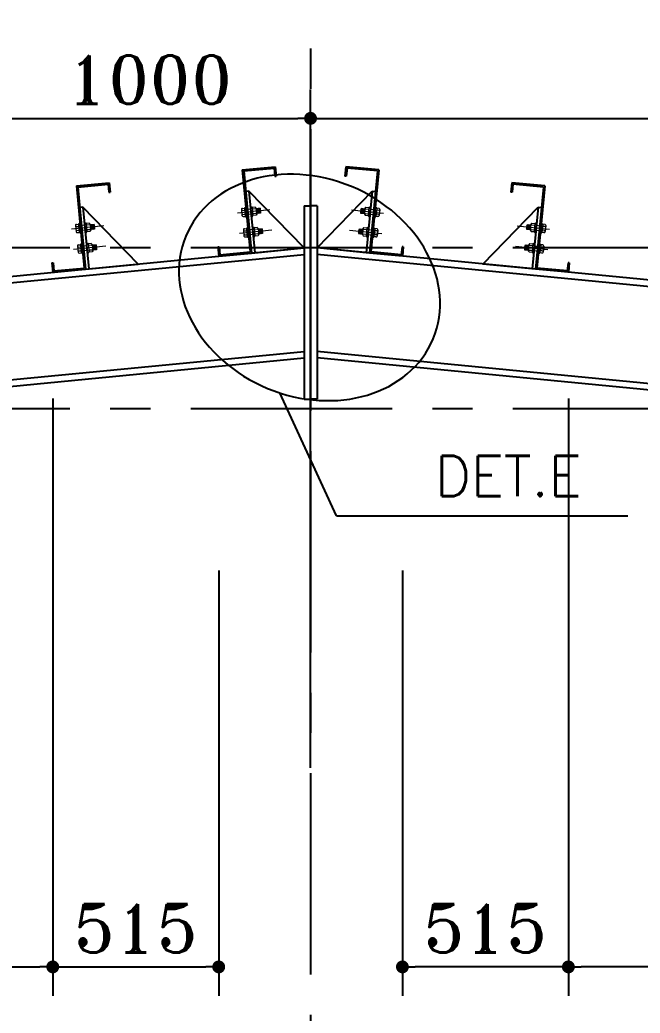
# Model space of a CAD drawing. Header units: inches. Extents: x 1387 to 2676, y -3554 to -2136.
# Drawn here: x 2548.42 to 2552.27, y -3266.32 to -3260.16 of the extents above; entities that cross this region are included whole.
import ezdxf

# ---------------------------------------------------------------- set-up
doc = ezdxf.new("R2010")
doc.units = ezdxf.units.IN
doc.header["$MEASUREMENT"] = 0
doc.linetypes.add('CENTER', pattern=[2, 1.25, -0.25, 0.25, -0.25])
doc.layers.add('2', color=2, linetype='Continuous', lineweight=9)
for name, color, linetype in [('2Y', 2, 'Continuous'), ('3G', 3, 'Continuous'), ('AXE', 1, 'CENTER'), ('DIM', 8, 'Continuous'), ('Pich', 2, 'Continuous'), ('TIE', 2, 'Continuous')]:
    doc.layers.add(name, color=color, linetype=linetype)
doc.styles.add('ROMANC', font='TXT.shx')
doc.styles.add('ROMANT', font='romant')
doc.dimstyles.new('1-50-2', dxfattribs={"dimtxt": 0.3, "dimasz": 0.08, "dimexe": 0.18, "dimexo": 0.0625, "dimgap": 0.09, "dimtad": 1, "dimdec": 0, "dimlfac": 500, "dimdsep": 46, "dimtxsty": 'ROMANT', "dimblk": 'DOT', "dimcen": 0.09, "dimclrd": 1, "dimclre": 1, "dimclrt": 3, "dimadec": 0, "dimazin": 0, "dimtfac": 1, "dimtdec": 0, "dimtix": 1, "dimtofl": 0, "dimtmove": 2, "dimatfit": 3, "dimldrblk": 'DOT', "dimfxl": 1, "dimtolj": 1, "dimarcsym": 0})

# ---------------------------------------------------------------- blocks, each defined once
blk = doc.blocks.new('DOT')
at = {"layer": 'DIM', "color": 0, "linetype": 'ByBlock'}
blk.add_line((-0.5, 0), (-1, 0), dxfattribs=at)
at = {"layer": 'DIM', "color": 0, "linetype": 'ByBlock', "const_width": 0.5}
blk.add_lwpolyline([(-0.25, 0, 1), (0.25, 0, 1)], format="xyb", close=True, dxfattribs=at)
blk = doc.blocks.new('*D2771')
at = {"layer": 'Defpoints', "color": 0, "transparency": 16777216}
for p in [(2560.2251, -3260.7668), (2560.2251, -3260.7668), (2550.225, -3264.8626)]:
    blk.add_point(p, dxfattribs=at)
at = {"layer": 'Pich', "color": 1, "lineweight": -2, "transparency": 16777216}
for p, q in [((2550.225, -3264.8001), (2550.225, -3260.5868)), ((2560.2251, -3260.7043), (2560.2251, -3260.5868)), ((2550.305, -3260.7668), (2560.1451, -3260.7668))]:
    blk.add_line(p, q, dxfattribs=at)
at = {"layer": 'Pich', "color": 1, "lineweight": -2, "transparency": 16777216, "xscale": 0.08, "yscale": 0.08, "zscale": 0.08, "rotation": 180}
blk.add_blockref('DOT', (2550.225, -3260.7668), dxfattribs=at)
at = {"layer": 'Pich', "color": 1, "lineweight": -2, "transparency": 16777216, "xscale": 0.08, "yscale": 0.08, "zscale": 0.08}
blk.add_blockref('DOT', (2560.2251, -3260.7668), dxfattribs=at)
at = {"layer": 'Pich', "color": 3, "transparency": 16777216, "insert": (2555.225, -3260.5268), "char_height": 0.3, "attachment_point": 5, "style": 'ROMANT'}
blk.add_mtext('\\A1;5000', dxfattribs=at)
blk = doc.blocks.new('_Dot')
at = {"layer": 'DIM', "color": 0, "lineweight": -2}
blk.add_line((-0.5, 0), (-1, 0), dxfattribs=at)
at = {"layer": 'DIM', "color": 0, "const_width": 0.5}
blk.add_lwpolyline([(-0.25, 0, 1), (0.25, 0, 1)], format="xyb", close=True, dxfattribs=at)
blk = doc.blocks.new('*D2772')
at = {"layer": 'Defpoints', "color": 0, "transparency": 16777216}
for p in [(2550.225, -3260.7668), (2550.225, -3262.4051), (2548.225, -3264.8626)]:
    blk.add_point(p, dxfattribs=at)
at = {"layer": 'Pich', "color": 1, "lineweight": -2, "transparency": 16777216}
for p, q in [((2548.225, -3264.8001), (2548.225, -3260.5868)), ((2550.225, -3262.3426), (2550.225, -3260.5868)), ((2548.305, -3260.7668), (2550.145, -3260.7668))]:
    blk.add_line(p, q, dxfattribs=at)
at = {"layer": 'Pich', "color": 1, "lineweight": -2, "transparency": 16777216, "xscale": 0.08, "yscale": 0.08, "zscale": 0.08, "rotation": 180}
blk.add_blockref('DOT', (2548.225, -3260.7668), dxfattribs=at)
at = {"layer": 'Pich', "color": 1, "lineweight": -2, "transparency": 16777216, "xscale": 0.08, "yscale": 0.08, "zscale": 0.08}
blk.add_blockref('DOT', (2550.225, -3260.7668), dxfattribs=at)
at = {"layer": 'Pich', "color": 3, "transparency": 16777216, "insert": (2549.225, -3260.5268), "char_height": 0.3, "attachment_point": 5, "style": 'ROMANT'}
blk.add_mtext('\\A1;1000', dxfattribs=at)
blk = doc.blocks.new('TIE')
at = {"layer": 'TIE'}
for p, q in [((-3.48, 20), (4.44, 21.17)), ((-3.48, 20), (-0.54, 0.21)), ((-3.13, 19.74), (4.19, 20.83)), ((-3.13, 19.74), (-0.2, -0.04)), ((4.19, 20.83), (4.48, 18.85)), ((4.44, 21.17), (4.78, 18.9)), ((4.48, 18.85), (4.78, 18.9)), ((-1.61, 14.91), (-2.4, 14.8)), ((-1.61, 14.91), (-2.4, 14.8)), ((12.45, 1.85), (-1.61, 14.91)), ((-1.61, 14.91), (0.59, 0.09)), ((-8.45, 1.06), (-8.15, 1.1)), ((-8.45, 1.06), (-8.11, -1.22)), ((-8.15, 1.1), (-7.86, -0.87)), ((-7.86, -0.87), (-0.54, 0.21)), ((-0.2, -0.04), (12.45, 1.85)), ((-8.11, -1.22), (-0.2, -0.04))]:
    blk.add_line(p, q, dxfattribs=at)
blk = doc.blocks.new('*D2769')
at = {"layer": 'Defpoints', "color": 0, "transparency": 16777216}
for p in [(2546.6249, -3262.4449), (2548.6249, -3262.6385), (2548.6249, -3266.0364)]:
    blk.add_point(p, dxfattribs=at)
at = {"layer": 'Pich', "color": 1, "lineweight": -2, "transparency": 16777216}
for p, q in [((2546.6249, -3262.5074), (2546.6249, -3266.2164)), ((2548.6249, -3262.701), (2548.6249, -3266.2164)), ((2546.7049, -3266.0364), (2548.5449, -3266.0364))]:
    blk.add_line(p, q, dxfattribs=at)
at = {"layer": 'Pich', "color": 1, "lineweight": -2, "transparency": 16777216, "xscale": 0.08, "yscale": 0.08, "zscale": 0.08, "rotation": 180}
blk.add_blockref('DOT', (2546.6249, -3266.0364), dxfattribs=at)
at = {"layer": 'Pich', "color": 1, "lineweight": -2, "transparency": 16777216, "xscale": 0.08, "yscale": 0.08, "zscale": 0.08}
blk.add_blockref('DOT', (2548.6249, -3266.0364), dxfattribs=at)
at = {"layer": 'Pich', "color": 3, "transparency": 16777216, "insert": (2547.6249, -3265.7964), "char_height": 0.3, "attachment_point": 5, "style": 'ROMANT'}
blk.add_mtext('\\A1;1000', dxfattribs=at)
blk = doc.blocks.new('*D2770')
at = {"layer": 'Defpoints', "color": 0, "transparency": 16777216}
for p in [(2548.6249, -3262.4449), (2549.655, -3263.5127), (2549.655, -3266.0364)]:
    blk.add_point(p, dxfattribs=at)
at = {"layer": 'Pich', "color": 1, "lineweight": -2, "transparency": 16777216}
for p, q in [((2548.6249, -3262.5074), (2548.6249, -3266.2164)), ((2549.655, -3263.5752), (2549.655, -3266.2164)), ((2548.7049, -3266.0364), (2549.575, -3266.0364))]:
    blk.add_line(p, q, dxfattribs=at)
at = {"layer": 'Pich', "color": 1, "lineweight": -2, "transparency": 16777216, "xscale": 0.08, "yscale": 0.08, "zscale": 0.08, "rotation": 180}
blk.add_blockref('DOT', (2548.6249, -3266.0364), dxfattribs=at)
at = {"layer": 'Pich', "color": 1, "lineweight": -2, "transparency": 16777216, "xscale": 0.08, "yscale": 0.08, "zscale": 0.08}
blk.add_blockref('DOT', (2549.655, -3266.0364), dxfattribs=at)
at = {"layer": 'Pich', "color": 3, "transparency": 16777216, "insert": (2549.14, -3265.7964), "char_height": 0.3, "attachment_point": 5, "style": 'ROMANT'}
blk.add_mtext('\\A1;515', dxfattribs=at)
blk = doc.blocks.new('*D2785')
at = {"layer": 'Defpoints', "color": 0, "transparency": 16777216}
for p in [(2553.8251, -3262.4449), (2551.8251, -3262.6385), (2551.8251, -3266.0364)]:
    blk.add_point(p, dxfattribs=at)
at = {"layer": 'Pich', "color": 1, "lineweight": -2, "transparency": 16777216}
for p, q in [((2553.8251, -3262.5074), (2553.8251, -3266.2164)), ((2551.8251, -3262.701), (2551.8251, -3266.2164)), ((2553.7451, -3266.0364), (2551.9051, -3266.0364))]:
    blk.add_line(p, q, dxfattribs=at)
at = {"layer": 'Pich', "color": 1, "lineweight": -2, "transparency": 16777216, "xscale": 0.08, "yscale": 0.08, "zscale": 0.08, "rotation": 180}
blk.add_blockref('DOT', (2551.8251, -3266.0364), dxfattribs=at)
at = {"layer": 'Pich', "color": 1, "lineweight": -2, "transparency": 16777216, "xscale": 0.08, "yscale": 0.08, "zscale": 0.08}
blk.add_blockref('DOT', (2553.8251, -3266.0364), dxfattribs=at)
at = {"layer": 'Pich', "color": 3, "transparency": 16777216, "insert": (2552.8251, -3265.7964), "char_height": 0.3, "attachment_point": 5, "style": 'ROMANT'}
blk.add_mtext('\\A1;1000', dxfattribs=at)
blk = doc.blocks.new('*D2786')
at = {"layer": 'Defpoints', "color": 0, "transparency": 16777216}
for p in [(2551.8251, -3262.4449), (2550.795, -3263.5127), (2550.795, -3266.0364)]:
    blk.add_point(p, dxfattribs=at)
at = {"layer": 'Pich', "color": 1, "lineweight": -2, "transparency": 16777216}
for p, q in [((2551.8251, -3262.5074), (2551.8251, -3266.2164)), ((2550.795, -3263.5752), (2550.795, -3266.2164)), ((2551.7451, -3266.0364), (2550.875, -3266.0364))]:
    blk.add_line(p, q, dxfattribs=at)
at = {"layer": 'Pich', "color": 1, "lineweight": -2, "transparency": 16777216, "xscale": 0.08, "yscale": 0.08, "zscale": 0.08, "rotation": 180}
blk.add_blockref('DOT', (2550.795, -3266.0364), dxfattribs=at)
at = {"layer": 'Pich', "color": 1, "lineweight": -2, "transparency": 16777216, "xscale": 0.08, "yscale": 0.08, "zscale": 0.08}
blk.add_blockref('DOT', (2551.8251, -3266.0364), dxfattribs=at)
at = {"layer": 'Pich', "color": 3, "transparency": 16777216, "insert": (2551.31, -3265.7964), "char_height": 0.3, "attachment_point": 5, "style": 'ROMANT'}
blk.add_mtext('\\A1;515', dxfattribs=at)

msp = doc.modelspace()

# ---------------------------------------------------------------- linework, layer by layer
at = {"layer": '2'}
for p, q in [((2549.97183024, -3261.33489199), (2549.77136416, -3261.35459731)), ((2549.79569517, -3261.33342385), (2549.79934983, -3261.37060345)), ((2549.79743127, -3261.33817792), (2549.79614096, -3261.33732403)), ((2549.80168984, -3261.32612218), (2549.81415516, -3261.32489687)), ((2549.81415516, -3261.32489687), (2549.81911682, -3261.37537281)), ((2549.82152738, -3261.32134088), (2549.8164288, -3261.32184206)), ((2549.82432726, -3261.32363958), (2549.82933904, -3261.37462538)), ((2549.8533732, -3261.33109417), (2549.82532937, -3261.33383423)), ((2549.85237109, -3261.32089952), (2549.85738287, -3261.37188532)), ((2549.85976837, -3261.31759847), (2549.85466979, -3261.31809965)), ((2549.86256825, -3261.31989717), (2549.86758003, -3261.37088297)), ((2549.88171298, -3261.31827268), (2549.86259331, -3261.3201521)), ((2549.86259331, -3261.3201521), (2549.86755497, -3261.37062804)), ((2549.88237052, -3261.32857503), (2549.8636026, -3261.33041987)), ((2549.88171298, -3261.31827268), (2549.88739418, -3261.3236986)), ((2549.88641779, -3261.32667322), (2549.88751714, -3261.32558443)), ((2549.88671063, -3261.32965237), (2549.88800094, -3261.33050626)), ((2549.88739418, -3261.3236986), (2549.8911906, -3261.36232034)), ((2549.91175573, -3261.32535531), (2549.88778861, -3261.32771122)), ((2549.90336144, -3261.35707259), (2549.88841431, -3261.33407654)), ((2549.9105406, -3261.35636689), (2549.89166698, -3261.32732999)), ((2549.91420287, -3261.35025051), (2549.89884614, -3261.3266243)), ((2549.91284199, -3261.33640604), (2549.90602529, -3261.3259186)), ((2549.91175573, -3261.32535531), (2549.9147633, -3261.35595181)), ((2550.47814395, -3261.33489199), (2550.67861004, -3261.35459731)), ((2550.53821846, -3261.32535531), (2550.5352109, -3261.35595181)), ((2550.53577132, -3261.35025051), (2550.55112806, -3261.3266243)), ((2550.5371322, -3261.33640604), (2550.5439489, -3261.3259186)), ((2550.53821846, -3261.32535531), (2550.56218558, -3261.32771122)), ((2550.5394336, -3261.35636689), (2550.55830721, -3261.32732999)), ((2550.54661275, -3261.35707259), (2550.56155989, -3261.33407654)), ((2550.56258001, -3261.3236986), (2550.55878359, -3261.36232034)), ((2550.56326356, -3261.32965237), (2550.56197325, -3261.33050626)), ((2550.56355641, -3261.32667322), (2550.56245706, -3261.32558443)), ((2550.56826121, -3261.31827268), (2550.56258001, -3261.3236986)), ((2550.56760368, -3261.32857503), (2550.58637159, -3261.33041987)), ((2550.56826121, -3261.31827268), (2550.58738089, -3261.3201521)), ((2550.58740595, -3261.31989717), (2550.58239417, -3261.37088297)), ((2550.58738089, -3261.3201521), (2550.58241923, -3261.37062804)), ((2550.59020582, -3261.31759847), (2550.5953044, -3261.31809965)), ((2550.5976031, -3261.32089952), (2550.59259133, -3261.37188532)), ((2550.596601, -3261.33109417), (2550.62464482, -3261.33383423)), ((2550.62564693, -3261.32363958), (2550.62063515, -3261.37462538)), ((2550.62844681, -3261.32134088), (2550.63354539, -3261.32184206)), ((2550.63581903, -3261.32489687), (2550.63085737, -3261.37537281)), ((2550.64828435, -3261.32612218), (2550.63581903, -3261.32489687)), ((2550.65427903, -3261.33342385), (2550.65062436, -3261.37060345)), ((2550.65254292, -3261.33817792), (2550.65383323, -3261.33732403)), ((2549.79772412, -3261.34115707), (2549.79662477, -3261.34224586)), ((2549.79993956, -3261.36261282), (2549.79853545, -3261.36168362)), ((2549.80002165, -3261.36561268), (2549.79901925, -3261.36660544)), ((2549.80177139, -3261.33925527), (2549.81543454, -3261.33791221)), ((2549.80427967, -3261.36369016), (2549.81783745, -3261.36235746)), ((2549.8066515, -3261.37659812), (2549.81911682, -3261.37537281)), ((2549.82704034, -3261.37742526), (2549.82194176, -3261.37792644)), ((2549.85638076, -3261.36169067), (2549.82833693, -3261.36443073)), ((2549.86528133, -3261.37368284), (2549.86018275, -3261.37418402)), ((2549.88514585, -3261.35789135), (2549.86648331, -3261.35972583)), ((2549.88667464, -3261.36874862), (2549.86755497, -3261.37062804)), ((2549.8911906, -3261.36232034), (2549.88667464, -3261.36874862)), ((2549.88919312, -3261.35598954), (2549.89038942, -3261.35480473)), ((2549.88969671, -3261.35894797), (2549.89087322, -3261.35972656)), ((2549.89618229, -3261.35777828), (2549.88977518, -3261.347921)), ((2549.9147633, -3261.35595181), (2549.89079617, -3261.35830772)), ((2550.5352109, -3261.35595181), (2550.55917802, -3261.35830772)), ((2550.55379191, -3261.35777828), (2550.56019901, -3261.347921)), ((2550.55878359, -3261.36232034), (2550.56329955, -3261.36874862)), ((2550.56027748, -3261.35894797), (2550.55910097, -3261.35972656)), ((2550.56078108, -3261.35598954), (2550.55958477, -3261.35480473)), ((2550.56329955, -3261.36874862), (2550.58241923, -3261.37062804)), ((2550.56482835, -3261.35789135), (2550.58349089, -3261.35972583)), ((2550.58469287, -3261.37368284), (2550.58979145, -3261.37418402)), ((2550.59359344, -3261.36169067), (2550.62163726, -3261.36443073)), ((2550.62293386, -3261.37742526), (2550.62803244, -3261.37792644)), ((2550.64332269, -3261.37659812), (2550.63085737, -3261.37537281)), ((2550.64569452, -3261.36369016), (2550.63213675, -3261.36235746)), ((2550.64820281, -3261.33925527), (2550.63453966, -3261.33791221)), ((2550.64995255, -3261.36561268), (2550.65095494, -3261.36660544)), ((2550.65003464, -3261.36261282), (2550.65143874, -3261.36168362)), ((2550.65225008, -3261.34115707), (2550.65334943, -3261.34224586)), ((2548.94175433, -3261.43460837), (2548.74128825, -3261.45431369)), ((2548.76561926, -3261.43314023), (2548.76927392, -3261.47031983)), ((2548.76735536, -3261.4378943), (2548.76606506, -3261.43704041)), ((2548.76764821, -3261.44087345), (2548.76654886, -3261.44196224)), ((2548.77161393, -3261.42583856), (2548.78407925, -3261.42461325)), ((2548.77169548, -3261.43897165), (2548.78535863, -3261.43762859)), ((2548.78407925, -3261.42461325), (2548.78904091, -3261.47508919)), ((2548.79145147, -3261.42105726), (2548.7863529, -3261.42155844)), ((2548.79425135, -3261.42335596), (2548.79926313, -3261.47434176)), ((2548.82329729, -3261.43081055), (2548.79525346, -3261.43355061)), ((2548.82229518, -3261.4206159), (2548.82730696, -3261.4716017)), ((2548.82969246, -3261.41731485), (2548.82459388, -3261.41781603)), ((2548.83249234, -3261.41961355), (2548.83750412, -3261.47059935)), ((2548.85163707, -3261.41798906), (2548.8325174, -3261.41986848)), ((2548.8325174, -3261.41986848), (2548.83747906, -3261.47034442)), ((2548.85229461, -3261.42829141), (2548.8335267, -3261.43013625)), ((2548.85506994, -3261.45760773), (2548.8364074, -3261.45944221)), ((2548.85163707, -3261.41798906), (2548.85731827, -3261.42341498)), ((2548.85634188, -3261.4263896), (2548.85744123, -3261.42530081)), ((2548.85663472, -3261.42936875), (2548.85792503, -3261.43022264)), ((2548.85731827, -3261.42341498), (2548.86111469, -3261.46203672)), ((2548.88167983, -3261.42507169), (2548.8577127, -3261.4274276)), ((2548.87328553, -3261.45678897), (2548.8583384, -3261.43379292)), ((2548.85911721, -3261.45570592), (2548.86031351, -3261.45452111)), ((2548.8596208, -3261.45866435), (2548.86079732, -3261.45944294)), ((2548.86610638, -3261.45749466), (2548.85969927, -3261.44763738)), ((2548.88468739, -3261.45566819), (2548.86072026, -3261.4580241)), ((2548.88046469, -3261.45608327), (2548.86159108, -3261.42704637)), ((2548.88412696, -3261.44996689), (2548.86877023, -3261.42634068)), ((2548.88276609, -3261.43612243), (2548.87594938, -3261.42563498)), ((2548.88167983, -3261.42507169), (2548.88468739, -3261.45566819)), ((2549.80815682, -3261.46019864), (2549.81181148, -3261.49737824)), ((2549.81415149, -3261.45289697), (2549.82661681, -3261.45167166)), ((2549.82661681, -3261.45167166), (2549.83157847, -3261.5021476)), ((2549.83398903, -3261.44811567), (2549.82889045, -3261.44861685)), ((2549.83678891, -3261.45041437), (2549.84180069, -3261.50140017)), ((2549.86583485, -3261.45786896), (2549.83779102, -3261.46060902)), ((2549.86483274, -3261.44767431), (2549.86984452, -3261.49866011)), ((2549.87223002, -3261.44437326), (2549.86713144, -3261.44487444)), ((2549.8750299, -3261.44667196), (2549.88004168, -3261.49765776)), ((2549.89417463, -3261.44504747), (2549.87505496, -3261.44692689)), ((2549.87505496, -3261.44692689), (2549.88001662, -3261.49740283)), ((2549.89483217, -3261.45534982), (2549.87606425, -3261.45719466)), ((2549.89417463, -3261.44504747), (2549.89985583, -3261.45047339)), ((2549.89887944, -3261.45344801), (2549.89997879, -3261.45235923)), ((2549.89917228, -3261.45642716), (2549.90046259, -3261.45728105)), ((2549.89985583, -3261.45047339), (2549.90365225, -3261.48909513)), ((2549.92421738, -3261.4521301), (2549.90025026, -3261.45448601)), ((2549.91582309, -3261.48384738), (2549.90087596, -3261.46085133)), ((2549.92300225, -3261.48314168), (2549.90412863, -3261.45410478)), ((2549.92666452, -3261.4770253), (2549.91130779, -3261.45339909)), ((2549.92530364, -3261.46318084), (2549.91848694, -3261.45269339)), ((2549.92421738, -3261.4521301), (2549.92722495, -3261.4827266)), ((2550.52575681, -3261.4521301), (2550.52274925, -3261.4827266)), ((2550.52330967, -3261.4770253), (2550.53866641, -3261.45339909)), ((2550.52467055, -3261.46318084), (2550.53148725, -3261.45269339)), ((2550.52575681, -3261.4521301), (2550.54972393, -3261.45448601)), ((2550.52697195, -3261.48314168), (2550.54584556, -3261.45410478)), ((2550.5341511, -3261.48384738), (2550.54909824, -3261.46085133)), ((2550.55011836, -3261.45047339), (2550.54632194, -3261.48909513)), ((2550.55080191, -3261.45642716), (2550.5495116, -3261.45728105)), ((2550.55109476, -3261.45344801), (2550.54999541, -3261.45235923)), ((2550.55579956, -3261.44504747), (2550.55011836, -3261.45047339)), ((2550.55514203, -3261.45534982), (2550.57390994, -3261.45719466)), ((2550.55579956, -3261.44504747), (2550.57491924, -3261.44692689)), ((2550.5749443, -3261.44667196), (2550.56993252, -3261.49765776)), ((2550.57491924, -3261.44692689), (2550.56995758, -3261.49740283)), ((2550.57774417, -3261.44437326), (2550.58284275, -3261.44487444)), ((2550.58514145, -3261.44767431), (2550.58012968, -3261.49866011)), ((2550.58413935, -3261.45786896), (2550.61218317, -3261.46060902)), ((2550.61318528, -3261.45041437), (2550.6081735, -3261.50140017)), ((2550.61598516, -3261.44811567), (2550.62108374, -3261.44861685)), ((2550.62335738, -3261.45167166), (2550.61839572, -3261.5021476)), ((2550.6358227, -3261.45289697), (2550.62335738, -3261.45167166)), ((2550.64181738, -3261.46019864), (2550.63816271, -3261.49737824)), ((2551.50823869, -3261.43460837), (2551.70870478, -3261.45431369)), ((2551.5683132, -3261.42507169), (2551.56530564, -3261.45566819)), ((2551.56530564, -3261.45566819), (2551.58927276, -3261.4580241)), ((2551.56586606, -3261.44996689), (2551.58122279, -3261.42634068)), ((2551.56722694, -3261.43612243), (2551.57404364, -3261.42563498)), ((2551.5683132, -3261.42507169), (2551.59228032, -3261.4274276)), ((2551.56952834, -3261.45608327), (2551.58840195, -3261.42704637)), ((2551.57670749, -3261.45678897), (2551.59165462, -3261.43379292)), ((2551.58388664, -3261.45749466), (2551.59029375, -3261.44763738)), ((2551.59267475, -3261.42341498), (2551.58887833, -3261.46203672)), ((2551.59037222, -3261.45866435), (2551.58919571, -3261.45944294)), ((2551.59087581, -3261.45570592), (2551.58967951, -3261.45452111)), ((2551.5933583, -3261.42936875), (2551.59206799, -3261.43022264)), ((2551.59365114, -3261.4263896), (2551.59255179, -3261.42530081)), ((2551.59835595, -3261.41798906), (2551.59267475, -3261.42341498)), ((2551.59492308, -3261.45760773), (2551.61358562, -3261.45944221)), ((2551.59769841, -3261.42829141), (2551.61646633, -3261.43013625)), ((2551.59835595, -3261.41798906), (2551.61747562, -3261.41986848)), ((2551.61750068, -3261.41961355), (2551.6124889, -3261.47059935)), ((2551.61747562, -3261.41986848), (2551.61251396, -3261.47034442)), ((2551.62030056, -3261.41731485), (2551.62539914, -3261.41781603)), ((2551.62769784, -3261.4206159), (2551.62268606, -3261.4716017)), ((2551.62669573, -3261.43081055), (2551.65473956, -3261.43355061)), ((2551.65574167, -3261.42335596), (2551.65072989, -3261.47434176)), ((2551.65854155, -3261.42105726), (2551.66364013, -3261.42155844)), ((2551.66591377, -3261.42461325), (2551.66095211, -3261.47508919)), ((2551.67829754, -3261.43897165), (2551.66463439, -3261.43762859)), ((2551.67837909, -3261.42583856), (2551.66591377, -3261.42461325)), ((2551.68437376, -3261.43314023), (2551.6807191, -3261.47031983)), ((2551.68234482, -3261.44087345), (2551.68344416, -3261.44196224)), ((2551.68263766, -3261.4378943), (2551.68392797, -3261.43704041)), ((2548.76986365, -3261.4623292), (2548.76845954, -3261.4614)), ((2548.76994574, -3261.46532906), (2548.76894335, -3261.46632182)), ((2548.77420376, -3261.46340654), (2548.78776154, -3261.46207384)), ((2548.77657559, -3261.4763145), (2548.78904091, -3261.47508919)), ((2548.79696443, -3261.47714164), (2548.79186585, -3261.47764282)), ((2548.82630485, -3261.46140705), (2548.79826102, -3261.46414711)), ((2548.83520542, -3261.47339922), (2548.83010684, -3261.4739004)), ((2548.85659873, -3261.468465), (2548.83747906, -3261.47034442)), ((2548.86111469, -3261.46203672), (2548.85659873, -3261.468465)), ((2549.98391008, -3261.46170431), (2549.783444, -3261.48140964)), ((2549.80989292, -3261.46495271), (2549.80860261, -3261.46409882)), ((2549.81018577, -3261.46793186), (2549.80908642, -3261.46902065)), ((2549.81240121, -3261.48938761), (2549.8109971, -3261.48845841)), ((2549.8124833, -3261.49238747), (2549.8114809, -3261.49338023)), ((2549.81423304, -3261.46603006), (2549.82789619, -3261.464687)), ((2549.81674132, -3261.49046495), (2549.8302991, -3261.48913225)), ((2549.81911315, -3261.50337291), (2549.83157847, -3261.5021476)), ((2549.83950199, -3261.50420005), (2549.83440341, -3261.50470123)), ((2549.86884241, -3261.48846546), (2549.84079858, -3261.49120552)), ((2549.87774298, -3261.50045763), (2549.8726444, -3261.50095881)), ((2549.8976075, -3261.48466614), (2549.87894496, -3261.48650062)), ((2549.89913629, -3261.49552341), (2549.88001662, -3261.49740283)), ((2549.90365225, -3261.48909513), (2549.89913629, -3261.49552341)), ((2549.90165477, -3261.48276433), (2549.90285107, -3261.48157952)), ((2549.90215836, -3261.48572277), (2549.90333487, -3261.48650135)), ((2549.90864394, -3261.48455307), (2549.90223683, -3261.47469579)), ((2549.92722495, -3261.4827266), (2549.90325782, -3261.48508251)), ((2550.46606411, -3261.46170431), (2550.6665302, -3261.48140964)), ((2550.52274925, -3261.4827266), (2550.54671637, -3261.48508251)), ((2550.54133026, -3261.48455307), (2550.54773736, -3261.47469579)), ((2550.54632194, -3261.48909513), (2550.5508379, -3261.49552341)), ((2550.54781583, -3261.48572277), (2550.54663932, -3261.48650135)), ((2550.54831943, -3261.48276433), (2550.54712312, -3261.48157952)), ((2550.5508379, -3261.49552341), (2550.56995758, -3261.49740283)), ((2550.5523667, -3261.48466614), (2550.57102924, -3261.48650062)), ((2550.57223122, -3261.50045763), (2550.5773298, -3261.50095881)), ((2550.58113179, -3261.48846546), (2550.60917561, -3261.49120552)), ((2550.61047221, -3261.50420005), (2550.61557079, -3261.50470123)), ((2550.63086104, -3261.50337291), (2550.61839572, -3261.5021476)), ((2550.63323287, -3261.49046495), (2550.6196751, -3261.48913225)), ((2550.63574116, -3261.46603006), (2550.62207801, -3261.464687)), ((2550.6374909, -3261.49238747), (2550.63849329, -3261.49338023)), ((2550.63757299, -3261.48938761), (2550.63897709, -3261.48845841)), ((2550.63978843, -3261.46793186), (2550.64088778, -3261.46902065)), ((2550.64008127, -3261.46495271), (2550.64137158, -3261.46409882)), ((2551.58887833, -3261.46203672), (2551.59339429, -3261.468465)), ((2551.59339429, -3261.468465), (2551.61251396, -3261.47034442)), ((2551.6147876, -3261.47339922), (2551.61988618, -3261.4739004)), ((2551.62368817, -3261.46140705), (2551.651732, -3261.46414711)), ((2551.65302859, -3261.47714164), (2551.65812717, -3261.47764282)), ((2551.67341743, -3261.4763145), (2551.66095211, -3261.47508919)), ((2551.67578926, -3261.46340654), (2551.66223149, -3261.46207384)), ((2551.68004728, -3261.46532906), (2551.68104968, -3261.46632182)), ((2551.68012937, -3261.4623292), (2551.68153348, -3261.4614)), ((2548.95383417, -3261.56142069), (2548.75336809, -3261.58112602)), ((2548.77808091, -3261.55991502), (2548.78173557, -3261.59709462)), ((2548.77981701, -3261.56466909), (2548.77852671, -3261.5638152)), ((2548.78010986, -3261.56764824), (2548.77901051, -3261.56873703)), ((2548.78407558, -3261.55261335), (2548.7965409, -3261.55138804)), ((2548.78415713, -3261.56574644), (2548.79782028, -3261.56440338)), ((2548.7965409, -3261.55138804), (2548.80150256, -3261.60186398)), ((2548.80391312, -3261.54783205), (2548.79881454, -3261.54833323)), ((2548.806713, -3261.55013075), (2548.81172478, -3261.60111655)), ((2548.83575894, -3261.55758534), (2548.80771511, -3261.5603254)), ((2548.83475683, -3261.5473907), (2548.83976861, -3261.59837649)), ((2548.84215411, -3261.54408964), (2548.83705553, -3261.54459082)), ((2548.84495399, -3261.54638834), (2548.84996577, -3261.59737414)), ((2548.86409872, -3261.54476385), (2548.84497905, -3261.54664327)), ((2548.84497905, -3261.54664327), (2548.84994071, -3261.59711921)), ((2548.86475626, -3261.5550662), (2548.84598835, -3261.55691104)), ((2548.86753159, -3261.58438252), (2548.84886905, -3261.586217)), ((2548.86409872, -3261.54476385), (2548.86977992, -3261.55018977)), ((2548.86880353, -3261.55316439), (2548.86990288, -3261.55207561)), ((2548.86909637, -3261.55614354), (2548.87038668, -3261.55699743)), ((2548.86977992, -3261.55018977), (2548.87357634, -3261.58881151)), ((2548.89414148, -3261.55184648), (2548.87017435, -3261.55420239)), ((2548.88574718, -3261.58356376), (2548.87080005, -3261.56056771)), ((2548.87157886, -3261.58248071), (2548.87277516, -3261.5812959)), ((2548.87856803, -3261.58426945), (2548.87216092, -3261.57441217)), ((2548.89714904, -3261.58244298), (2548.87318191, -3261.58479889)), ((2548.89292634, -3261.58285806), (2548.87405273, -3261.55382116)), ((2548.89658861, -3261.57674168), (2548.88123188, -3261.55311547)), ((2548.89522774, -3261.56289722), (2548.88841103, -3261.55240977)), ((2548.89414148, -3261.55184648), (2548.89714904, -3261.58244298)), ((2551.49615885, -3261.56142069), (2551.69662493, -3261.58112602)), ((2551.55585155, -3261.55184648), (2551.55284399, -3261.58244298)), ((2551.55284399, -3261.58244298), (2551.57681111, -3261.58479889)), ((2551.55340441, -3261.57674168), (2551.56876114, -3261.55311547)), ((2551.55476529, -3261.56289722), (2551.56158199, -3261.55240977)), ((2551.55585155, -3261.55184648), (2551.57981867, -3261.55420239)), ((2551.55706669, -3261.58285806), (2551.5759403, -3261.55382116)), ((2551.56424584, -3261.58356376), (2551.57919297, -3261.56056771)), ((2551.57142499, -3261.58426945), (2551.5778321, -3261.57441217)), ((2551.5802131, -3261.55018977), (2551.57641668, -3261.58881151)), ((2551.57841416, -3261.58248071), (2551.57721786, -3261.5812959)), ((2551.58089665, -3261.55614354), (2551.57960634, -3261.55699743)), ((2551.58118949, -3261.55316439), (2551.58009014, -3261.55207561)), ((2551.5858943, -3261.54476385), (2551.5802131, -3261.55018977)), ((2551.58246143, -3261.58438252), (2551.60112397, -3261.586217)), ((2551.58523676, -3261.5550662), (2551.60400468, -3261.55691104)), ((2551.5858943, -3261.54476385), (2551.60501397, -3261.54664327)), ((2551.60503903, -3261.54638834), (2551.60002725, -3261.59737414)), ((2551.60501397, -3261.54664327), (2551.60005231, -3261.59711921)), ((2551.60783891, -3261.54408964), (2551.61293749, -3261.54459082)), ((2551.61523619, -3261.5473907), (2551.61022441, -3261.59837649)), ((2551.61423408, -3261.55758534), (2551.64227791, -3261.5603254)), ((2551.64328002, -3261.55013075), (2551.63826824, -3261.60111655)), ((2551.6460799, -3261.54783205), (2551.65117848, -3261.54833323)), ((2551.65345212, -3261.55138804), (2551.64849046, -3261.60186398)), ((2551.66583589, -3261.56574644), (2551.65217274, -3261.56440338)), ((2551.66591744, -3261.55261335), (2551.65345212, -3261.55138804)), ((2551.67191211, -3261.55991502), (2551.66825745, -3261.59709462)), ((2551.66988317, -3261.56764824), (2551.67098251, -3261.56873703)), ((2551.67017601, -3261.56466909), (2551.67146632, -3261.5638152)), ((2548.7823253, -3261.58910399), (2548.78092119, -3261.58817479)), ((2548.78240739, -3261.59210385), (2548.781405, -3261.59309661)), ((2548.78666541, -3261.59018133), (2548.80022319, -3261.58884863)), ((2548.78903724, -3261.60308929), (2548.80150256, -3261.60186398)), ((2548.80942608, -3261.60391643), (2548.8043275, -3261.60441761)), ((2548.8387665, -3261.58818184), (2548.81072267, -3261.5909219)), ((2548.84766707, -3261.60017401), (2548.84256849, -3261.60067519)), ((2548.86906038, -3261.59523979), (2548.84994071, -3261.59711921)), ((2548.87357634, -3261.58881151), (2548.86906038, -3261.59523979)), ((2548.87208245, -3261.58543915), (2548.87325897, -3261.58621773)), ((2551.57641668, -3261.58881151), (2551.58093264, -3261.59523979)), ((2551.57791057, -3261.58543915), (2551.57673406, -3261.58621773)), ((2551.58093264, -3261.59523979), (2551.60005231, -3261.59711921)), ((2551.60232595, -3261.60017401), (2551.60742453, -3261.60067519)), ((2551.61122652, -3261.58818184), (2551.63927035, -3261.5909219)), ((2551.64056694, -3261.60391643), (2551.64566552, -3261.60441761)), ((2551.66095578, -3261.60308929), (2551.64849046, -3261.60186398)), ((2551.66332761, -3261.59018133), (2551.64976984, -3261.58884863)), ((2551.66758563, -3261.59210385), (2551.66858803, -3261.59309661)), ((2551.66766772, -3261.58910399), (2551.66907183, -3261.58817479))]:
    msp.add_line(p, q, dxfattribs=at)
for centre, radius, start, end in [((2549.80234334, -3261.33277035), 0.00668021, 95.613998816, 185.613998818), ((2549.81667939, -3261.32439135), 0.00256158, 95.613998816, 185.613998818), ((2549.82177797, -3261.32389017), 0.00256158, 5.613998818, 95.613998816), ((2549.85492038, -3261.32064894), 0.00256158, 95.613998816, 185.613998818), ((2549.86001896, -3261.32014776), 0.00256158, 5.613998818, 95.613998816), ((2549.88171702, -3261.32192686), 0.00668021, 275.613998816, 314.723458847), ((2549.88302402, -3261.3352232), 0.00668021, 56.504538786, 95.613998816), ((2550.56695018, -3261.3352232), 0.00668021, 84.386001184, 123.495461214), ((2550.56825718, -3261.32192686), 0.00668021, 225.276541153, 264.386001184), ((2550.58995524, -3261.32014776), 0.00256158, 84.386001184, 174.386001182), ((2550.59505381, -3261.32064894), 0.00256158, 354.386001182, 84.386001184), ((2550.62819622, -3261.32389017), 0.00256158, 84.386001184, 174.386001182), ((2550.6332948, -3261.32439135), 0.00256158, 354.386001182, 84.386001184), ((2550.64763085, -3261.33277035), 0.00668021, 354.386001182, 84.386001184), ((2549.80111789, -3261.33260709), 0.00668021, 236.504538786, 275.613998816), ((2549.80242489, -3261.34590344), 0.00668021, 95.613998816, 134.723458847), ((2549.805998, -3261.36994995), 0.00668021, 185.613998818, 275.613998816), ((2549.80362617, -3261.35704199), 0.00668021, 236.504538786, 275.613998816), ((2549.80472242, -3261.37035905), 0.00668021, 95.613998816, 134.723458847), ((2549.82169117, -3261.37537715), 0.00256158, 185.613998818, 275.613998816), ((2549.82678975, -3261.37487597), 0.00256158, 275.613998816, 5.613998818), ((2549.85993216, -3261.37163473), 0.00256158, 185.613998818, 275.613998816), ((2549.86503074, -3261.37113355), 0.00256158, 275.613998816, 5.613998818), ((2549.88449235, -3261.35124318), 0.00668021, 275.613998816, 314.723458847), ((2549.8860101, -3261.3645188), 0.00668021, 56.504538786, 95.613998816), ((2550.5639641, -3261.3645188), 0.00668021, 84.386001184, 123.495461214), ((2550.56548185, -3261.35124318), 0.00668021, 225.276541153, 264.386001184), ((2550.58494346, -3261.37113355), 0.00256158, 174.386001182, 264.386001184), ((2550.59004204, -3261.37163473), 0.00256158, 264.386001184, 354.386001182), ((2550.62318444, -3261.37487597), 0.00256158, 174.386001182, 264.386001184), ((2550.62828302, -3261.37537715), 0.00256158, 264.386001184, 354.386001182), ((2550.64397619, -3261.36994995), 0.00668021, 264.386001184, 354.386001182), ((2550.64634802, -3261.35704199), 0.00668021, 264.386001184, 303.495461214), ((2550.64525178, -3261.37035905), 0.00668021, 45.276541153, 84.386001184), ((2550.64885631, -3261.33260709), 0.00668021, 264.386001184, 303.495461214), ((2550.64754931, -3261.34590344), 0.00668021, 45.276541153, 84.386001184), ((2548.77226743, -3261.43248673), 0.00668021, 95.613998816, 185.613998818), ((2548.77104198, -3261.43232347), 0.00668021, 236.504538786, 275.613998816), ((2548.77234898, -3261.44561982), 0.00668021, 95.613998816, 134.723458847), ((2548.78660348, -3261.42410773), 0.00256158, 95.613998816, 185.613998818), ((2548.79170206, -3261.42360655), 0.00256158, 5.613998818, 95.613998816), ((2548.82484447, -3261.42036532), 0.00256158, 95.613998816, 185.613998818), ((2548.82994305, -3261.41986414), 0.00256158, 5.613998818, 95.613998816), ((2548.85164111, -3261.42164324), 0.00668021, 275.613998816, 314.723458847), ((2548.85294811, -3261.43493958), 0.00668021, 56.504538786, 95.613998816), ((2548.85441644, -3261.45095956), 0.00668021, 275.613998816, 314.723458847), ((2548.85593419, -3261.46423518), 0.00668021, 56.504538786, 95.613998816), ((2549.81480499, -3261.45954514), 0.00668021, 95.613998816, 185.613998818), ((2549.82914104, -3261.45116614), 0.00256158, 95.613998816, 185.613998818), ((2549.83423962, -3261.45066496), 0.00256158, 5.613998818, 95.613998816), ((2549.86738203, -3261.44742373), 0.00256158, 95.613998816, 185.613998818), ((2549.87248061, -3261.44692255), 0.00256158, 5.613998818, 95.613998816), ((2549.89417867, -3261.44870165), 0.00668021, 275.613998816, 314.723458847), ((2549.89548567, -3261.46199799), 0.00668021, 56.504538786, 95.613998816), ((2550.55448853, -3261.46199799), 0.00668021, 84.386001184, 123.495461214), ((2550.55579553, -3261.44870165), 0.00668021, 225.276541153, 264.386001184), ((2550.57749359, -3261.44692255), 0.00256158, 84.386001184, 174.386001182), ((2550.58259217, -3261.44742373), 0.00256158, 354.386001182, 84.386001184), ((2550.61573457, -3261.45066496), 0.00256158, 84.386001184, 174.386001182), ((2550.62083315, -3261.45116614), 0.00256158, 354.386001182, 84.386001184), ((2550.6351692, -3261.45954514), 0.00668021, 354.386001182, 84.386001184), ((2551.59405883, -3261.46423518), 0.00668021, 84.386001184, 123.495461214), ((2551.59557658, -3261.45095956), 0.00668021, 225.276541153, 264.386001184), ((2551.59704491, -3261.43493958), 0.00668021, 84.386001184, 123.495461214), ((2551.59835191, -3261.42164324), 0.00668021, 225.276541153, 264.386001184), ((2551.62004997, -3261.41986414), 0.00256158, 84.386001184, 174.386001182), ((2551.62514855, -3261.42036532), 0.00256158, 354.386001182, 84.386001184), ((2551.65829096, -3261.42360655), 0.00256158, 84.386001184, 174.386001182), ((2551.66338954, -3261.42410773), 0.00256158, 354.386001182, 84.386001184), ((2551.67895104, -3261.43232347), 0.00668021, 264.386001184, 303.495461214), ((2551.67764405, -3261.44561982), 0.00668021, 45.276541153, 84.386001184), ((2551.67772559, -3261.43248673), 0.00668021, 354.386001182, 84.386001184), ((2548.77592209, -3261.46966633), 0.00668021, 185.613998818, 275.613998816), ((2548.77355026, -3261.45675837), 0.00668021, 236.504538786, 275.613998816), ((2548.77464651, -3261.47007543), 0.00668021, 95.613998816, 134.723458847), ((2548.79161526, -3261.47509353), 0.00256158, 185.613998818, 275.613998816), ((2548.79671384, -3261.47459235), 0.00256158, 275.613998816, 5.613998818), ((2548.82985625, -3261.47135111), 0.00256158, 185.613998818, 275.613998816), ((2548.83495483, -3261.47084993), 0.00256158, 275.613998816, 5.613998818), ((2549.81357954, -3261.45938189), 0.00668021, 236.504538786, 275.613998816), ((2549.81488654, -3261.47267823), 0.00668021, 95.613998816, 134.723458847), ((2549.81845965, -3261.49672474), 0.00668021, 185.613998818, 275.613998816), ((2549.81608782, -3261.48381678), 0.00668021, 236.504538786, 275.613998816), ((2549.81718407, -3261.49713384), 0.00668021, 95.613998816, 134.723458847), ((2549.83415282, -3261.50215194), 0.00256158, 185.613998818, 275.613998816), ((2549.8392514, -3261.50165076), 0.00256158, 275.613998816, 5.613998818), ((2549.87239381, -3261.49840952), 0.00256158, 185.613998818, 275.613998816), ((2549.87749239, -3261.49790834), 0.00256158, 275.613998816, 5.613998818), ((2549.896954, -3261.47801797), 0.00668021, 275.613998816, 314.723458847), ((2549.89847175, -3261.49129359), 0.00668021, 56.504538786, 95.613998816), ((2550.55150245, -3261.49129359), 0.00668021, 84.386001184, 123.495461214), ((2550.5530202, -3261.47801797), 0.00668021, 225.276541153, 264.386001184), ((2550.57248181, -3261.49790834), 0.00256158, 174.386001182, 264.386001184), ((2550.57758039, -3261.49840952), 0.00256158, 264.386001184, 354.386001182), ((2550.61072279, -3261.50165076), 0.00256158, 174.386001182, 264.386001184), ((2550.61582137, -3261.50215194), 0.00256158, 264.386001184, 354.386001182), ((2550.63151454, -3261.49672474), 0.00668021, 264.386001184, 354.386001182), ((2550.63388637, -3261.48381678), 0.00668021, 264.386001184, 303.495461214), ((2550.63279013, -3261.49713384), 0.00668021, 45.276541153, 84.386001184), ((2550.63639466, -3261.45938189), 0.00668021, 264.386001184, 303.495461214), ((2550.63508766, -3261.47267823), 0.00668021, 45.276541153, 84.386001184), ((2551.61503819, -3261.47084993), 0.00256158, 174.386001182, 264.386001184), ((2551.62013677, -3261.47135111), 0.00256158, 264.386001184, 354.386001182), ((2551.65327918, -3261.47459235), 0.00256158, 174.386001182, 264.386001184), ((2551.65837776, -3261.47509353), 0.00256158, 264.386001184, 354.386001182), ((2551.67407093, -3261.46966633), 0.00668021, 264.386001184, 354.386001182), ((2551.67644276, -3261.45675837), 0.00668021, 264.386001184, 303.495461214), ((2551.67534651, -3261.47007543), 0.00668021, 45.276541153, 84.386001184), ((2548.78472908, -3261.55926152), 0.00668021, 95.613998816, 185.613998818), ((2548.78350363, -3261.55909827), 0.00668021, 236.504538786, 275.613998816), ((2548.78481063, -3261.57239461), 0.00668021, 95.613998816, 134.723458847), ((2548.79906513, -3261.55088252), 0.00256158, 95.613998816, 185.613998818), ((2548.80416371, -3261.55038134), 0.00256158, 5.613998818, 95.613998816), ((2548.83730612, -3261.54714011), 0.00256158, 95.613998816, 185.613998818), ((2548.8424047, -3261.54663893), 0.00256158, 5.613998818, 95.613998816), ((2548.86410276, -3261.54841803), 0.00668021, 275.613998816, 314.723458847), ((2548.86540976, -3261.56171437), 0.00668021, 56.504538786, 95.613998816), ((2548.86687809, -3261.57773435), 0.00668021, 275.613998816, 314.723458847), ((2548.86839584, -3261.59100997), 0.00668021, 56.504538786, 95.613998816), ((2551.58159719, -3261.59100997), 0.00668021, 84.386001184, 123.495461214), ((2551.58311493, -3261.57773435), 0.00668021, 225.276541153, 264.386001184), ((2551.58458326, -3261.56171437), 0.00668021, 84.386001184, 123.495461214), ((2551.58589026, -3261.54841803), 0.00668021, 225.276541153, 264.386001184), ((2551.60758832, -3261.54663893), 0.00256158, 84.386001184, 174.386001182), ((2551.6126869, -3261.54714011), 0.00256158, 354.386001182, 84.386001184), ((2551.64582931, -3261.55038134), 0.00256158, 84.386001184, 174.386001182), ((2551.65092789, -3261.55088252), 0.00256158, 354.386001182, 84.386001184), ((2551.66648939, -3261.55909827), 0.00668021, 264.386001184, 303.495461214), ((2551.6651824, -3261.57239461), 0.00668021, 45.276541153, 84.386001184), ((2551.66526394, -3261.55926152), 0.00668021, 354.386001182, 84.386001184), ((2548.78838374, -3261.59644112), 0.00668021, 185.613998818, 275.613998816), ((2548.78601191, -3261.58353316), 0.00668021, 236.504538786, 275.613998816), ((2548.78710816, -3261.59685022), 0.00668021, 95.613998816, 134.723458847), ((2548.80407691, -3261.60186832), 0.00256158, 185.613998818, 275.613998816), ((2548.80917549, -3261.60136714), 0.00256158, 275.613998816, 5.613998818), ((2548.8423179, -3261.5981259), 0.00256158, 185.613998818, 275.613998816), ((2548.84741648, -3261.59762472), 0.00256158, 275.613998816, 5.613998818), ((2551.60257654, -3261.59762472), 0.00256158, 174.386001182, 264.386001184), ((2551.60767512, -3261.5981259), 0.00256158, 264.386001184, 354.386001182), ((2551.64081753, -3261.60136714), 0.00256158, 174.386001182, 264.386001184), ((2551.64591611, -3261.60186832), 0.00256158, 264.386001184, 354.386001182), ((2551.66160928, -3261.59644112), 0.00668021, 264.386001184, 354.386001182), ((2551.66398111, -3261.58353316), 0.00668021, 264.386001184, 303.495461214), ((2551.66288486, -3261.59685022), 0.00668021, 45.276541153, 84.386001184)]:
    msp.add_arc(centre, radius, start, end, dxfattribs=at)
at = {"layer": '2Y'}
for q in [(2550.03393977, -3262.47153508, 0.00217849), (2552.1933609, -3263.23441595, 0.00743713)]:
    msp.add_line((2550.38547207, -3263.23441595, 0.00743713), q, dxfattribs=at)
at = {"layer": '2Y', "extrusion": (0, 0, -1)}
msp.add_ellipse((2550.21844318, -3261.81702433, 0.00743713), major_axis=(0.76773116, -0.31833612), ratio=0.8162990064, start_param=-1.5707963268, end_param=4.7123889804, dxfattribs=at)
at = {"layer": '3G'}
for p, q in [((2550.18498457, -3261.31039165), (2550.18498508, -3262.51039165)), ((2550.18498457, -3261.31039165), (2550.22498583, -3261.31039165)), ((2550.22498457, -3261.31039165), (2550.22498508, -3262.51039165)), ((2550.2649871, -3261.31039165), (2550.22498583, -3261.31039165)), ((2550.2249871, -3261.31039165), (2550.22498659, -3262.51039165)), ((2550.2649871, -3261.31039165), (2550.26498659, -3262.51039165)), ((2541.62604907, -3262.40028634), (2550.18498465, -3261.57173956)), ((2558.82392706, -3262.40028677), (2550.26498701, -3261.57173956)), ((2541.62990325, -3262.44010022), (2550.18498466, -3261.61192655)), ((2558.82007288, -3262.44010066), (2550.264987, -3261.61192655)), ((2541.68771592, -3263.03730848), (2550.18498495, -3262.21473132)), ((2541.6915701, -3263.07712236), (2550.18498497, -3262.25491831)), ((2558.75840603, -3263.07712279), (2550.26498669, -3262.25491831)), ((2558.76226021, -3263.03730891), (2550.26498671, -3262.21473132)), ((2550.18498508, -3262.51039165), (2550.22498432, -3262.51039165)), ((2550.18498508, -3262.51039165), (2550.22498432, -3262.51039165)), ((2550.26498659, -3262.51039165), (2550.22498734, -3262.51039165)), ((2550.26498659, -3262.51039165), (2550.22498734, -3262.51039165))]:
    msp.add_line(p, q, dxfattribs=at)
at = {"layer": 'AXE'}
for p, q in [((2550.22499651, -3258.83334709), (2550.22492406, -3326.16956794)), ((2531.48104555, -3261.56786728), (2563.83674818, -3261.56786728)), ((2531.48104555, -3262.56786728), (2563.83674818, -3262.56786728))]:
    msp.add_line(p, q, dxfattribs=at)

# ---------------------------------------------------------------- block references
at = {"layer": '2', "yscale": 0.02561576354679803, "zscale": 0.02561576354679803}
for p, xscale, rotation in [((2549.86406049, -3261.60264949), 0.02561576354679803, 357.0482764476217), ((2550.5859137, -3261.60264949), -0.02561576354679803, 2.95172355237824), ((2548.83398459, -3261.70236587), 0.02561576354679803, 357.0482764476217), ((2551.61600844, -3261.70236587), -0.02561576354679803, 2.95172355237824)]:
    msp.add_blockref('TIE', p, dxfattribs=dict(at, xscale=xscale, rotation=rotation))

# ---------------------------------------------------------------- texts
at = {"layer": '2Y', "style": 'ROMANC'}
msp.add_text('DET.E', height=0.249999306, dxfattribs=at).set_placement((2550.99595634, -3263.11320167, 0.00743713))

# ---------------------------------------------------------------- dimensions: what is measured, and where the dimension line sits
at = {"layer": 'Pich'}
for base, p1, p2, picture, middle in [((2550.22499314, -3260.76679968), (2548.2250097, -3264.86259377), (2550.22499314, -3262.40509632), '*D2772', (2549.22500142, -3260.52679968)), ((2560.22505577, -3260.76681476), (2550.22499469, -3264.86261074), (2560.22505577, -3260.76681476), '*D2771', (2555.22502523, -3260.52681476)), ((2548.62492465, -3266.03643783), (2546.62492481, -3262.44492508), (2548.62492465, -3262.63853484), '*D2769', (2547.62492473, -3265.79643783)), ((2549.65500353, -3266.03643783), (2548.62492465, -3262.44492508), (2549.65500353, -3263.51269023), '*D2770', (2549.13996409, -3265.79643783))]:
    dim = msp.add_linear_dim(base=base, p1=p1, p2=p2, dimstyle='1-50-2', dxfattribs=at)
    dim.commit()
    dim.dimension.update_dxf_attribs({"geometry": picture, "text_midpoint": middle})
for base, p1, p2, picture, middle in [((2550.79498949, -3266.03643783), (2551.82506838, -3262.44492508), (2550.79498949, -3263.51269023), '*D2786', (2551.31002893, -3265.79643783)), ((2551.82506838, -3266.03643783), (2553.82506821, -3262.44492508), (2551.82506838, -3262.63853484), '*D2785', (2552.82506829, -3265.79643783))]:
    dim = msp.add_linear_dim(base=base, p1=p1, p2=p2, angle=180, dimstyle='1-50-2', dxfattribs=at)
    dim.commit()
    dim.dimension.update_dxf_attribs({"geometry": picture, "text_midpoint": middle})

doc.saveas('drawing.dxf')
